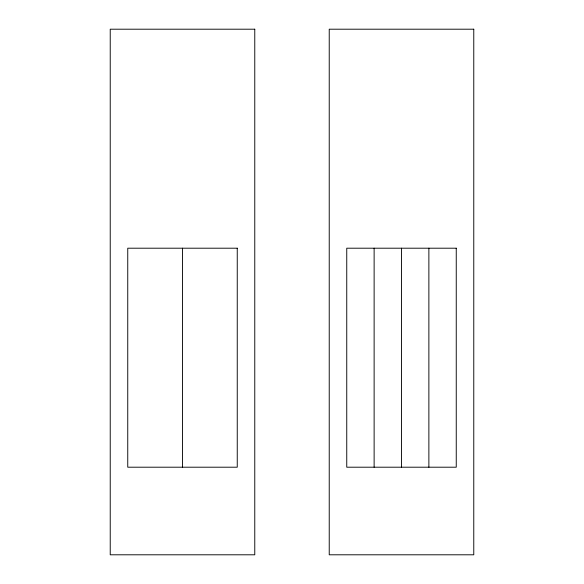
<?xml version="1.0" encoding="UTF-8"?>
<svg xmlns="http://www.w3.org/2000/svg" width="584" height="584" viewBox="0 0 584 584"><rect width="100%" height="100%" fill="white"/><g stroke="black" fill="none" stroke-linecap="round" stroke-linejoin="round"><path stroke-width="0.88" d="M428.875 248.2L428.875 467.2M401.5 248.2L401.5 467.2M374.125 248.2L374.125 467.2M182.5 248.2L182.5 467.2M254.77 29.2L110.23 29.2L110.23 554.8L254.77 554.8L254.77 29.2M473.77 29.2L329.23 29.2L329.23 554.8L473.77 554.8L473.77 29.2M237.25 248.2L127.75 248.2L127.75 467.2L237.25 467.2L237.25 248.2M456.25 248.2L346.75 248.2L346.75 467.2L456.25 467.2L456.25 248.2"/></g></svg>
